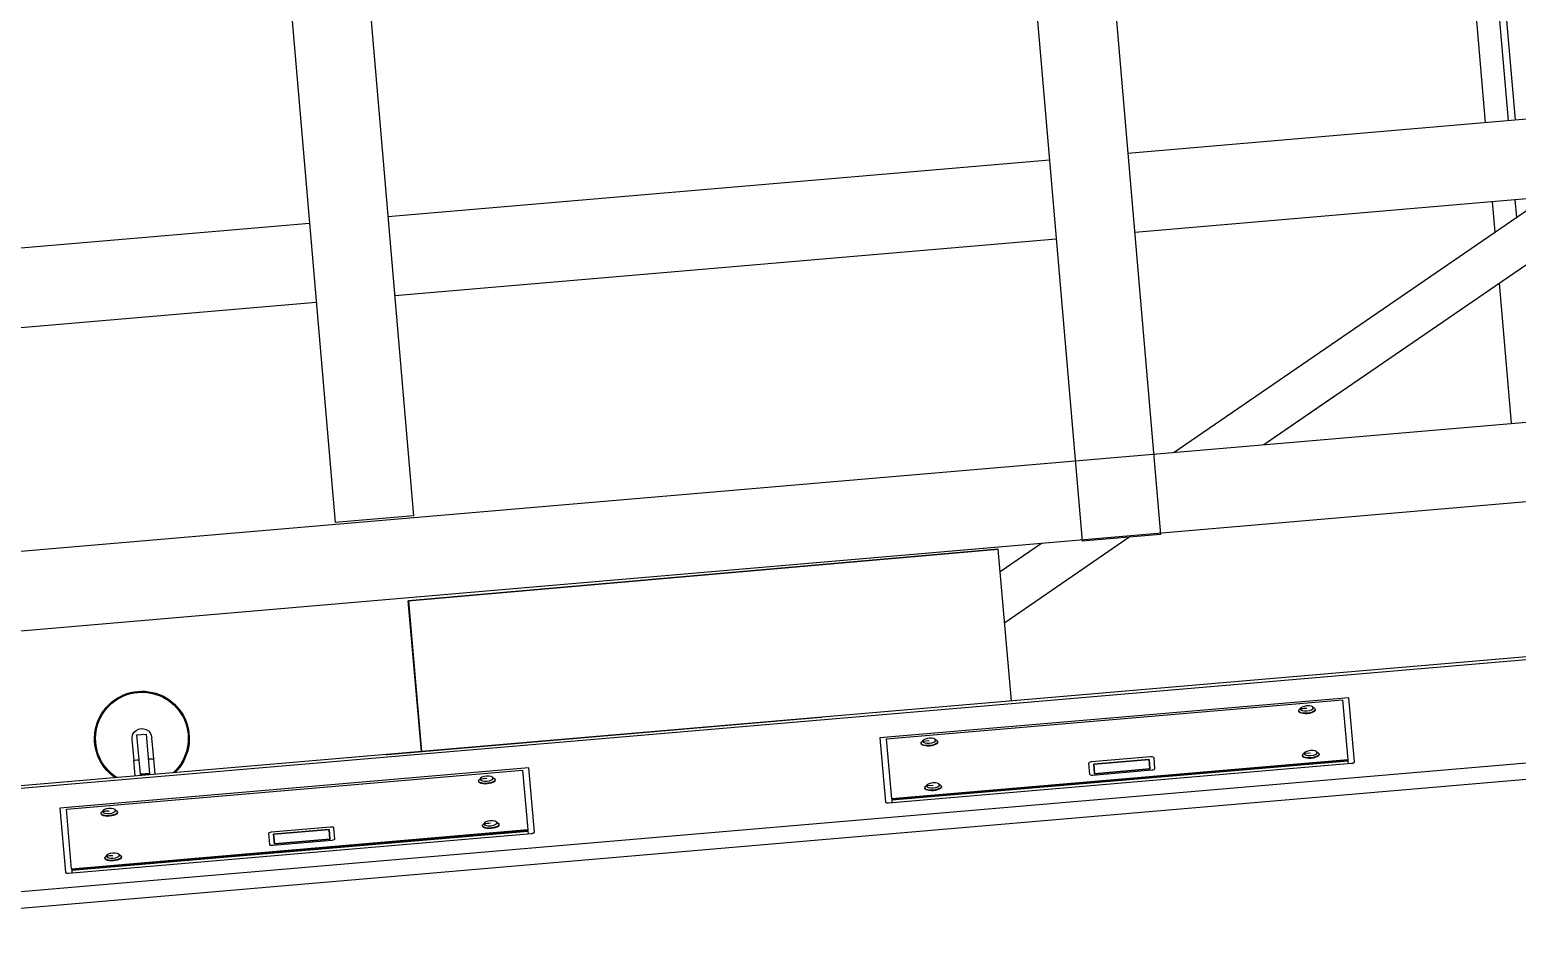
# Model space of a CAD drawing. Header units: millimetres. Extents: x 238021 to 250605, y -32596 to -9848.
# Drawn here: x 240898 to 243410, y -21811 to -20288 of the extents above; entities that cross this region are included whole.
import ezdxf

# ---------------------------------------------------------------- set-up
doc = ezdxf.new("R2010")
doc.units = ezdxf.units.MM
doc.header["$MEASUREMENT"] = 0
for name, color, linetype, true_color in [('Plan-0', 7, 'Continuous', 0xe7f0ff), ('Plan-PR-STEL-EQIP-PUMP_2_SEEPEX_BTVE70-24_100-18', 7, 'Continuous', 0x1111d0), ('Plan-UCD756', 7, 'Continuous', 0xe7f0ff)]:
    doc.layers.add(name, color=color, linetype=linetype, true_color=true_color)
for name, color, linetype in [('Plan-A-FLOR', 192, 'Continuous'), ('Plan-JIB', 6, 'Continuous'), ('Plan-MONO BEAM', 6, 'Continuous'), ('Plan-S-BEAM', 12, 'Continuous'), ('Plan-S-COLS', 52, 'Continuous')]:
    doc.layers.add(name, color=color, linetype=linetype)

# ---------------------------------------------------------------- blocks, each defined once
blk = doc.blocks.new('*U236')
at = {"layer": 'Plan-S-BEAM', "color": 0, "linetype": 'ByBlock', "lineweight": -2}
for p, q in [((241059.1, -16978.7), (241191.7, -16967.3)), ((241059.1, -16978.7), (241077.5, -17192.9)), ((241191.7, -16967.3), (241210, -17181.5)), ((241082.6, -17253), (241414, -21120.6)), ((241215.2, -17241.6), (241546.6, -21109.3)), ((241546.6, -21109.3), (241414, -21120.6))]:
    blk.add_line(p, q, dxfattribs=at)
blk = doc.blocks.new('*U243')
at = {"layer": 'Plan-S-BEAM', "color": 0, "linetype": 'ByBlock', "lineweight": -2}
for p, q in [((242319.6, -16997.1), (242452.1, -16985.7)), ((242319.6, -16997.1), (242327.2, -17085.9)), ((242452.1, -16985.7), (242459.7, -17074.5)), ((242332.4, -17146), (242675.6, -21152)), ((242464.9, -17134.6), (242808.2, -21140.7)), ((242808.2, -21140.7), (242675.6, -21152))]:
    blk.add_line(p, q, dxfattribs=at)
blk = doc.blocks.new('*U336')
at = {"layer": 'Plan-PR-STEL-EQIP-PUMP_2_SEEPEX_BTVE70-24_100-18', "color": 0, "linetype": 'ByBlock', "lineweight": -2}
for p, q in [((243283.6, -19141), (243394.9, -20441.6)), ((243295.5, -19139.9), (243406.9, -20440.6)), ((243357, -20444.8), (243245.7, -19144.2)), ((243372.9, -20630.1), (243368.4, -20578.3)), ((243406.4, -20575.1), (243409, -20605.4)), ((243400.5, -20952.9), (243380.2, -20716))]:
    blk.add_line(p, q, dxfattribs=at)
blk = doc.blocks.new('*U352')
at = {"layer": 'Plan-MONO BEAM', "color": 0, "linetype": 'ByBlock', "lineweight": -2}
for p, q in [((242753, -20496.5), (243869.4, -20401)), ((241503.2, -20603.5), (242620.5, -20507.9)), ((242764.4, -20630.1), (243880.9, -20534.5)), ((240252.9, -20710.6), (241370.7, -20614.9)), ((241514.7, -20737.1), (242631.9, -20641.4)), ((240264.4, -20844.1), (241382.2, -20748.4))]:
    blk.add_line(p, q, dxfattribs=at)
blk = doc.blocks.new('*U354')
at = {"layer": 'Plan-JIB', "color": 0, "linetype": 'ByBlock', "lineweight": -2}
for p, q in [((242831.1, -21001.7), (243459.8, -20570.5)), ((243467.1, -20569.9), (243507.5, -20628.7)), ((242982.6, -20988.8), (243507.5, -20628.7)), ((242544.8, -21289.1), (242754.4, -21145.3)), ((242537.3, -21203.3), (242607, -21155.4))]:
    blk.add_line(p, q, dxfattribs=at)
blk = doc.blocks.new('*U355')
at = {"layer": 'Plan-JIB', "color": 0, "linetype": 'ByBlock', "lineweight": -2}
for p, q in [((242982.6, -20988.8), (243104.9, -20904.9)), ((243104.9, -20904.9), (243106.7, -20903.7)), ((243106.7, -20903.7), (243106.7, -20903.7)), ((242544.8, -21289.1), (242754.4, -21145.3))]:
    blk.add_line(p, q, dxfattribs=at)
blk.add_ellipse((243102.1, -20900.7), major_axis=(-2.83, 4.12), ratio=0.467151, start_param=3.123921, end_param=3.141593, dxfattribs=at)
blk = doc.blocks.new('*U357')
at = {"layer": 'Plan-S-BEAM', "color": 0, "linetype": 'ByBlock', "lineweight": -2}
for p, q in [((238624.1, -21362.2), (246324.3, -20702.4)), ((238635.6, -21495.7), (246335.8, -20835.9))]:
    blk.add_line(p, q, dxfattribs=at)
blk = doc.blocks.new('*U362')
at = {"layer": 'Plan-S-COLS', "color": 0, "linetype": 'ByBlock', "lineweight": -2}
for p, q in [((241537.6, -21252.6), (242533.8, -21165.4)), ((242533.8, -21165.4), (242533.8, -21165.4)), ((241559.9, -21507), (241537.6, -21252.6))]:
    blk.add_line(p, q, dxfattribs=at)
blk = doc.blocks.new('*U363')
at = {"layer": 'Plan-A-FLOR', "color": 0, "linetype": 'ByBlock', "lineweight": -2}
for p, q in [((242534, -21165.4), (241537.8, -21252.6)), ((242556.4, -21421.8), (242534, -21165.4)), ((241537.8, -21252.6), (241560, -21507))]:
    blk.add_line(p, q, dxfattribs=at)
blk = doc.blocks.new('*U364')
at = {"layer": 'Plan-0', "color": 0, "linetype": 'ByBlock', "lineweight": -2}
for p, q in [((241078.9, -21479.1), (241095.6, -21477.7)), ((241101.3, -21544.3), (241095.6, -21477.7)), ((241071, -21486.7), (241074.1, -21522.6)), ((241078.9, -21479.1), (241084.6, -21545.7)), ((241107.7, -21519.7), (241104.6, -21483.8)), ((241076.3, -21548.5), (241074.1, -21522.6)), ((241109.9, -21545.6), (241107.7, -21519.7)), ((241084.6, -21545.7), (241101.3, -21544.3)), ((241084.6, -21545.7), (241084.6, -21546)), ((241084.6, -21546), (241086, -21545.9)), ((241099.9, -21544.5), (241086, -21545.7)), ((241086, -21545.7), (241086.1, -21547.7)), ((241099.9, -21544.7), (241101.3, -21544.5)), ((241100.1, -21546.5), (241099.9, -21544.5)), ((241101.3, -21544.5), (241101.3, -21544.3)), ((241346.4, -23221.1), (241338.7, -23131.9)), ((241128.1, -23239.7), (241120.4, -23150.6)), ((241348.3, -23243.5), (241346.4, -23221.1)), ((241128.1, -23239.7), (241130, -23262.2))]:
    blk.add_line(p, q, dxfattribs=at)
at = {"layer": 'Plan-0', "color": 0, "linetype": 'ByBlock', "lineweight": -2, "extrusion": (0, 0, -1)}
for centre, radius, start, end in [((-241087.8, -21485.3), 80, 85.1064, 225.9196), ((-241087.8, -21485.3), 80, 304.2931, 85.1064), ((-241087.8, -21485.3), 78.3, 302.7284, 85.1064), ((-241087.8, -21485.3), 78.3, 85.1064, 227.4843), ((-241087.8, -21485.2), 16.8, 355.1064, 175.1064), ((-241250.2, -23382.3), 170, 215.2224, 85.1064)]:
    blk.add_arc(centre, radius, start, end, dxfattribs=at)
at = {"layer": 'Plan-0', "color": 0, "linetype": 'ByBlock', "lineweight": -2, "extrusion": (0, 4.64036e-33, -1)}
blk.add_arc((-241250.2, -23382.3), 170, 85.1064, 134.9903, dxfattribs=at)
at = {"layer": 'Plan-0', "color": 0, "linetype": 'ByBlock', "lineweight": -2, "extrusion": (0, 0, -1)}
for centre, major_axis, ratio, start_param, end_param in [((241090.9, -21521.1), (-16.8, -1.4), 0.052336, 0, 1.050068), ((241090.9, -21521.1), (-16.8, -1.4), 0.052336, 2.091525, 3.141593), ((241237.2, -23230.4), (-109.2, -9.3), 0.5, 0, 3.141593)]:
    blk.add_ellipse(centre, major_axis=major_axis, ratio=ratio, start_param=start_param, end_param=end_param, dxfattribs=at)
blk = doc.blocks.new('*U369')
at = {"layer": 'Plan-UCD756', "color": 0, "linetype": 'ByBlock', "lineweight": -2}
for p, q in [((244640.5, -21243.3), (240661.1, -21584.1)), ((244640.9, -21248.1), (240661.5, -21588.8)), ((244655.8, -21421.4), (240676.3, -21762.1)), ((243126.3, -21416.4), (242334.2, -21484.2)), ((242345.3, -21485.8), (243115.5, -21419.9)), ((243115.5, -21419.9), (243124.2, -21521.2)), ((243135.5, -21524.7), (243126.3, -21416.4)), ((241502.1, -21512), (242234.4, -21449.3)), ((243041.3, -21438.4), (243041.4, -21439.3)), ((243044.9, -21433.6), (243042.3, -21436.2)), ((243064.9, -21431.9), (243067.9, -21434)), ((243069.2, -21436), (243069.3, -21436.9)), ((242334.2, -21484.2), (242343.4, -21592.5)), ((242354, -21587.1), (242345.3, -21485.8)), ((242403.7, -21493), (242403.7, -21493.9)), ((242407.2, -21488.2), (242404.7, -21490.8)), ((242417.4, -21489), (242406.4, -21490)), ((242427.2, -21486.5), (242430.2, -21488.6)), ((242431.5, -21490.6), (242431.6, -21491.5)), ((242348.6, -21594), (243130.7, -21527)), ((243124.2, -21521.2), (242354, -21587.1)), ((243124.3, -21522.1), (242354.1, -21588)), ((243124.3, -21522.1), (242354.1, -21588)), ((242354.2, -21589), (243124.4, -21523.1)), ((242688.5, -21545.8), (242686.9, -21526.7)), ((242691.7, -21524.3), (242791.3, -21515.7)), ((242691.7, -21524.8), (242691.7, -21524.3)), ((242695.1, -21528.4), (242788.7, -21520.4)), ((242788.7, -21520.4), (242695.1, -21528.4)), ((242696.5, -21544.7), (242695.1, -21528.4)), ((242695.1, -21528.4), (242696.5, -21544.7)), ((242788.7, -21520.4), (242790.1, -21536.7)), ((242790.1, -21536.7), (242788.7, -21520.4)), ((242791.4, -21516.3), (242791.3, -21515.7)), ((242796.5, -21517.3), (242798.1, -21536.4)), ((243047.8, -21513.8), (243047.9, -21514.7)), ((243051.3, -21509), (243048.8, -21511.6)), ((243061.5, -21509.8), (243050.5, -21510.8)), ((243071.4, -21507.3), (243074.3, -21509.4)), ((243075.7, -21511.4), (243075.8, -21512.3)), ((243124.2, -21521.2), (243124.3, -21522.1)), ((243124.4, -21523.1), (243124.3, -21522.1)), ((243124.4, -21523.1), (243124.7, -21527.5)), ((243585, -21541), (240678.7, -21789.8)), ((241741.3, -21535), (240949.2, -21602.8)), ((240960.4, -21604.4), (241730.6, -21538.4)), ((241659.9, -21552.2), (241657.4, -21554.8)), ((241670.1, -21553), (241659.1, -21553.9)), ((241680, -21550.5), (241682.9, -21552.6)), ((241730.6, -21538.4), (241739.3, -21639.7)), ((241750.6, -21643.3), (241741.3, -21535)), ((242793.3, -21538.8), (242693.7, -21547.4)), ((242790.1, -21536.7), (242696.5, -21544.7)), ((242696.5, -21544.7), (242790.1, -21536.7)), ((242696.5, -21545.2), (242696.5, -21544.7)), ((242696.5, -21544.7), (242696.5, -21545.2)), ((242790.1, -21536.7), (242790.2, -21537.2)), ((242790.2, -21537.2), (242790.1, -21536.7)), ((241656.4, -21557), (241656.5, -21557.9)), ((241684.3, -21554.6), (241684.4, -21555.5)), ((242410.1, -21568.4), (242410.2, -21569.3)), ((242413.7, -21563.6), (242411.1, -21566.2)), ((242423.8, -21564.4), (242412.9, -21565.4)), ((242433.7, -21561.9), (242436.6, -21564)), ((242438, -21566), (242438.1, -21566.9)), ((240949.2, -21602.8), (240958.5, -21711.1)), ((242354, -21587.1), (242354.1, -21588)), ((242354.1, -21588), (242354.2, -21589)), ((242354.2, -21589), (242354.5, -21593.4)), ((240969.1, -21705.7), (240960.4, -21604.4)), ((241018.7, -21611.6), (241018.8, -21612.5)), ((241022.3, -21606.8), (241019.7, -21609.4)), ((241042.3, -21605.1), (241045.2, -21607.2)), ((241046.6, -21609.2), (241046.7, -21610.1)), ((241666.4, -21627.6), (241663.9, -21630.2)), ((241686.4, -21625.9), (241689.4, -21628)), ((240963.6, -21712.5), (241745.8, -21645.6)), ((241739.3, -21639.7), (240969.1, -21705.7)), ((241739.3, -21640.7), (240969.2, -21706.6)), ((241739.3, -21640.7), (240969.2, -21706.6)), ((240969.2, -21707.6), (241739.4, -21641.6)), ((241303.6, -21664.4), (241301.9, -21645.3)), ((241306.8, -21642.8), (241406.4, -21634.3)), ((241306.8, -21643.4), (241306.8, -21642.8)), ((241310.1, -21647), (241403.8, -21639)), ((241403.8, -21639), (241310.1, -21647)), ((241311.5, -21663.3), (241310.1, -21647)), ((241310.1, -21647), (241311.5, -21663.3)), ((241403.8, -21639), (241405.2, -21655.3)), ((241405.2, -21655.3), (241403.8, -21639)), ((241406.4, -21634.8), (241406.4, -21634.3)), ((241411.5, -21635.9), (241413.2, -21655)), ((241662.8, -21632.4), (241662.9, -21633.3)), ((241690.7, -21630), (241690.8, -21630.9)), ((241739.3, -21639.7), (241739.3, -21640.7)), ((241739.4, -21641.6), (241739.3, -21640.7)), ((241739.4, -21641.6), (241739.8, -21646.1)), ((241408.4, -21657.4), (241308.7, -21665.9)), ((241405.2, -21655.3), (241311.5, -21663.3)), ((241311.5, -21663.3), (241405.2, -21655.3)), ((241311.6, -21663.8), (241311.5, -21663.3)), ((241311.5, -21663.3), (241311.6, -21663.8)), ((241405.2, -21655.3), (241405.2, -21655.8)), ((241405.2, -21655.8), (241405.2, -21655.3)), ((241025.2, -21687), (241025.3, -21687.9)), ((241028.7, -21682.2), (241026.2, -21684.8)), ((241048.8, -21680.5), (241051.7, -21682.6)), ((241053.1, -21684.6), (241053.2, -21685.5)), ((240969.1, -21705.7), (240969.2, -21706.6)), ((240969.2, -21706.6), (240969.2, -21707.6)), ((240969.2, -21707.6), (240969.6, -21712))]:
    blk.add_line(p, q, dxfattribs=at)
at = {"layer": 'Plan-UCD756', "color": 0, "linetype": 'ByBlock', "lineweight": -2, "extrusion": (0, 0, -1)}
for centre, start, end in [((-242236.1, -21469.2), 85.1064, 90.1409), ((-241503.8, -21531.9), 80.0718, 85.1064)]:
    blk.add_arc(centre, 20, start, end, dxfattribs=at)
at = {"layer": 'Plan-UCD756', "color": 0, "linetype": 'ByBlock', "lineweight": -2, "extrusion": (2.88946e-17, -3.37481e-16, -1)}
for centre, start_param, end_param in [((243055.3, -21437.2), 0, 3.557742), ((243055.3, -21437.2), 0, 3.557742), ((241039.1, -21685.8), 5.867036, 6.283185)]:
    blk.add_ellipse(centre, major_axis=(13.9, 1.2), ratio=0.374607, start_param=start_param, end_param=end_param, dxfattribs=at)
at = {"layer": 'Plan-UCD756', "color": 0, "linetype": 'ByBlock', "lineweight": -2, "extrusion": (0, 0, -1)}
for centre, major_axis, ratio, start_param, end_param in [((243055.4, -21438.1), (13.9, 1.2), 0.374607, 0, 3.141593), ((243055, -21434.4), (0.0000867, 0.0000074), 0.374607, 0, 6.283185), ((242417.6, -21491.8), (13.9, 1.2), 0.374607, 0, 3.557742), ((242417.6, -21491.8), (13.9, 1.2), 0.374607, 0, 3.557742), ((242417.4, -21489), (0.0000867, 0.0000074), 0.374607, 0, 6.283185), ((242417.6, -21491.8), (13.9, 1.2), 0.374607, 5.867036, 6.283185), ((242417.6, -21491.8), (13.9, 1.2), 0.374607, 5.867036, 6.283185), ((242691.9, -21526.3), (-4.98, -0.43), 0.404209, 0, 1.570796), ((242791.5, -21517.7), (-4.98, -0.43), 0.404209, 1.570796, 3.141593), ((243061.7, -21512.6), (13.9, 1.2), 0.374607, 0, 3.557742), ((243061.8, -21513.5), (13.9, 1.2), 0.374607, 0, 3.141593), ((243061.5, -21509.8), (0.0000867, 0.0000074), 0.374607, 0, 6.283185), ((243061.7, -21512.6), (13.9, 1.2), 0.374607, 5.867036, 6.283185), ((243061.7, -21512.6), (13.9, 1.2), 0.374607, 5.867036, 6.283185), ((241670.1, -21553), (0.0000867, 0.0000074), 0.374607, 0, 6.283185), ((241670.3, -21555.8), (13.9, 1.2), 0.374607, 5.867036, 6.283185), ((241670.3, -21555.8), (13.9, 1.2), 0.374607, 5.867036, 6.283185), ((242693.5, -21545.4), (-4.98, -0.43), 0.404209, 4.712389, 6.283185), ((242793.1, -21536.8), (-4.98, -0.43), 0.404209, -3.141593, -1.570796), ((241670.3, -21555.8), (13.9, 1.2), 0.374607, 0, 3.557742), ((241670.3, -21555.8), (13.9, 1.2), 0.374607, 0, 3.557742), ((241670.4, -21556.7), (13.9, 1.2), 0.374607, 0, 3.141593), ((242424.1, -21567.2), (13.9, 1.2), 0.374607, 0, 3.557742), ((242424.1, -21567.2), (13.9, 1.2), 0.374607, 0, 3.557742), ((242423.8, -21564.4), (0.0000867, 0.0000074), 0.374607, 0, 6.283185), ((242424.1, -21567.2), (13.9, 1.2), 0.374607, 5.867036, 6.283185), ((242424.1, -21567.2), (13.9, 1.2), 0.374607, 5.867036, 6.283185), ((241032.7, -21610.4), (13.9, 1.2), 0.374607, 0, 3.557742), ((241032.7, -21610.4), (13.9, 1.2), 0.374607, 0, 3.557742), ((241032.7, -21611.3), (13.9, 1.2), 0.374607, 0, 3.141593), ((241032.4, -21607.6), (0.0000867, 0.0000074), 0.374607, 0, 6.283185), ((241032.7, -21610.4), (13.9, 1.2), 0.374607, 5.867036, 6.283185), ((241032.7, -21610.4), (13.9, 1.2), 0.374607, 5.867036, 6.283185), ((241676.6, -21628.4), (0.0000867, 0.0000074), 0.374607, 0, 6.283185), ((241676.8, -21631.2), (13.9, 1.2), 0.374607, 5.867036, 6.283185), ((241676.8, -21631.2), (13.9, 1.2), 0.374607, 5.867036, 6.283185), ((241306.9, -21644.8), (-4.98, -0.43), 0.404209, 0, 1.570796), ((241406.6, -21636.3), (-4.98, -0.43), 0.404209, 1.570796, 3.141593), ((241676.8, -21631.2), (13.9, 1.2), 0.374607, 0, 3.557742), ((241676.9, -21632.1), (13.9, 1.2), 0.374607, 0, 3.141593), ((241308.6, -21663.9), (-4.98, -0.43), 0.404209, 4.712389, 6.283185), ((241408.2, -21655.4), (-4.98, -0.43), 0.404209, -3.141593, -1.570796), ((241039.1, -21685.8), (13.9, 1.2), 0.374607, 0, 3.557742), ((241039.1, -21685.8), (13.9, 1.2), 0.374607, 0, 3.557742), ((241039.2, -21686.7), (13.9, 1.2), 0.374607, 0, 3.141593), ((241038.9, -21683), (0.0000867, 0.0000074), 0.374607, 0, 6.283185)]:
    blk.add_ellipse(centre, major_axis=major_axis, ratio=ratio, start_param=start_param, end_param=end_param, dxfattribs=at)
for centre in [(243055, -21434.4), (243055, -21434.4), (242417.4, -21489), (242417.4, -21489), (243061.5, -21509.8), (243061.5, -21509.8), (241670.1, -21553), (241670.1, -21553), (242423.8, -21564.4), (242423.8, -21564.4), (241032.4, -21607.6), (241032.4, -21607.6), (241676.6, -21628.4), (241676.6, -21628.4), (241038.9, -21683), (241038.9, -21683)]:
    blk.add_ellipse(centre, major_axis=(11, 0.9), ratio=0.374607, dxfattribs=at)
at = {"layer": 'Plan-UCD756', "color": 0, "linetype": 'ByBlock', "lineweight": -2, "extrusion": (-2.88946e-17, 3.37481e-16, -1)}
for centre, start_param, end_param in [((243055.3, -21437.2), 5.867036, 6.283185), ((243055.3, -21437.2), 5.867036, 6.283185), ((243061.7, -21512.6), 0, 3.557742), ((241676.8, -21631.2), 0, 3.557742), ((241039.1, -21685.8), 5.867036, 6.283185)]:
    blk.add_ellipse(centre, major_axis=(13.9, 1.2), ratio=0.374607, start_param=start_param, end_param=end_param, dxfattribs=at)
at = {"layer": 'Plan-UCD756', "color": 0, "linetype": 'ByBlock', "lineweight": -2, "extrusion": (-2.8894e-17, 3.37474e-16, -1)}
for centre in [(242417.7, -21492.7), (242424.1, -21568.1)]:
    blk.add_ellipse(centre, major_axis=(13.9, 1.2), ratio=0.374607, start_param=0, end_param=3.141593, dxfattribs=at)
at = {"layer": 'Plan-UCD756', "color": 0, "linetype": 'ByBlock', "lineweight": -2}
for points, knots in [([(243055, -21434.4), (243055, -21434.4), (243055, -21434.4), (243055, -21434.4), (243055, -21434.4), (243054.9, -21434.4), (243054.9, -21434.4), (243054.2, -21434.5), (243053.5, -21434.6), (243052.8, -21434.6), (243049.9, -21434.9), (243047, -21435.1), (243044.1, -21435.4)], [-0.999984, -0.999984, -0.999984, -0.999984, -0.997653, -0.997653, -0.997653, -0.975226, -0.975226, -0.975226, -0.596185, -0.596185, -0.596185, 1.000016, 1.000016, 1.000016, 1.000016]), ([(243130.7, -21527), (243131.4, -21526.9), (243132, -21526.8), (243133.3, -21526.5), (243133.8, -21526.3), (243134.7, -21525.9), (243135, -21525.7), (243135.4, -21525.2), (243135.6, -21524.9), (243135.5, -21524.7)], [-0.6593213, -0.6593213, -0.6593213, -0.6593213, -0.5242391, -0.5242391, -0.3773225, -0.3773225, -0.1986373, -0.1986373, 0, 0, 0, 0]), ([(242343.4, -21592.5), (242343.5, -21592.8), (242343.6, -21593), (242344.1, -21593.4), (242344.5, -21593.6), (242345.5, -21593.8), (242346, -21593.9), (242347.2, -21594), (242347.9, -21594), (242348.6, -21594)], [-0.8397174, -0.8397174, -0.8397174, -0.8397174, -0.6041144, -0.6041144, -0.3940182, -0.3940182, -0.199772, -0.199772, 0, 0, 0, 0]), ([(241032.4, -21607.6), (241032.4, -21607.6), (241032.4, -21607.6), (241032.3, -21607.6), (241032.1, -21607.6), (241031.8, -21607.7), (241031.5, -21607.7), (241031.5, -21607.7), (241031.5, -21607.7), (241031.5, -21607.7), (241031.5, -21607.7), (241031.5, -21607.7), (241031.5, -21607.7), (241031.5, -21607.7), (241031.5, -21607.7), (241031.4, -21607.7), (241031.4, -21607.7), (241031.4, -21607.7), (241031.4, -21607.7), (241031.4, -21607.7), (241031.4, -21607.7), (241031.4, -21607.7), (241031.4, -21607.7), (241031.4, -21607.7), (241031.4, -21607.7), (241031.4, -21607.7), (241031.4, -21607.7), (241031.4, -21607.7), (241031.4, -21607.7), (241031.4, -21607.7), (241031.4, -21607.7), (241031.3, -21607.7), (241031.3, -21607.7), (241031.3, -21607.7), (241031.3, -21607.7), (241031.3, -21607.7), (241031.3, -21607.7), (241031.3, -21607.7), (241031.3, -21607.7), (241031.3, -21607.7), (241031.3, -21607.7), (241031.3, -21607.7), (241031.3, -21607.7), (241031.3, -21607.7), (241031.3, -21607.7), (241031.3, -21607.7), (241031.3, -21607.7), (241031.2, -21607.7), (241031.2, -21607.7), (241031.2, -21607.7), (241031.2, -21607.7), (241031.2, -21607.7), (241031.2, -21607.7), (241031.2, -21607.7), (241031.2, -21607.7), (241031.2, -21607.7), (241031.2, -21607.7), (241031.2, -21607.7), (241031.2, -21607.7), (241031.2, -21607.7), (241031.2, -21607.7), (241031.2, -21607.7), (241031.2, -21607.7), (241031.1, -21607.7), (241031.1, -21607.7), (241031.1, -21607.7), (241031.1, -21607.7), (241031.1, -21607.7), (241031.1, -21607.7), (241031.1, -21607.7), (241031.1, -21607.7), (241031.1, -21607.7), (241031.1, -21607.7), (241031.1, -21607.7), (241031.1, -21607.7), (241031.1, -21607.7), (241031.1, -21607.7), (241031.1, -21607.7), (241031.1, -21607.7), (241031, -21607.7), (241031, -21607.7), (241031, -21607.7), (241031, -21607.7), (241031, -21607.7), (241031, -21607.7), (241031, -21607.7), (241031, -21607.7), (241031, -21607.7), (241031, -21607.7), (241031, -21607.7), (241031, -21607.7), (241031, -21607.7), (241031, -21607.7), (241031, -21607.7), (241031, -21607.7), (241030.9, -21607.7), (241030.9, -21607.7), (241030.9, -21607.7), (241030.9, -21607.7), (241030.9, -21607.7), (241030.9, -21607.7), (241030.9, -21607.7), (241030.9, -21607.7), (241030.9, -21607.7), (241030.9, -21607.7), (241030.9, -21607.7), (241030.9, -21607.7), (241030.9, -21607.7), (241030.9, -21607.7), (241030.9, -21607.7), (241030.8, -21607.7), (241030.8, -21607.7), (241030.8, -21607.8), (241030.8, -21607.8), (241030.8, -21607.8), (241030.8, -21607.8), (241030.8, -21607.8), (241030.8, -21607.8), (241030.8, -21607.8), (241030.8, -21607.8), (241030.8, -21607.8), (241030.8, -21607.8), (241030.8, -21607.8), (241030.8, -21607.8), (241030.8, -21607.8), (241030.8, -21607.8), (241030.7, -21607.8), (241030.7, -21607.8), (241030.7, -21607.8), (241030.7, -21607.8), (241030.7, -21607.8), (241030.7, -21607.8), (241030.7, -21607.8), (241030.7, -21607.8), (241030.7, -21607.8), (241030.7, -21607.8), (241030.7, -21607.8), (241030.7, -21607.8), (241030.7, -21607.8), (241030.7, -21607.8), (241030.7, -21607.8), (241030.6, -21607.8), (241030.6, -21607.8), (241030.6, -21607.8), (241030.6, -21607.8), (241030.6, -21607.8), (241030.6, -21607.8), (241030.6, -21607.8), (241030.6, -21607.8), (241030.6, -21607.8), (241030.6, -21607.8), (241030.6, -21607.8), (241030.6, -21607.8), (241030.6, -21607.8), (241030.6, -21607.8), (241030.6, -21607.8), (241030.6, -21607.8), (241030.5, -21607.8), (241030.5, -21607.8), (241030.5, -21607.8), (241030.5, -21607.8), (241030.5, -21607.8), (241030.5, -21607.8), (241030.5, -21607.8), (241030.5, -21607.8), (241030.5, -21607.8), (241030.5, -21607.8), (241030.5, -21607.8), (241030.5, -21607.8), (241030.5, -21607.8), (241030.5, -21607.8), (241030.5, -21607.8), (241030.4, -21607.8), (241030.4, -21607.8), (241030.4, -21607.8), (241030.4, -21607.8), (241030.4, -21607.8), (241030.4, -21607.8), (241030.4, -21607.8), (241030.4, -21607.8), (241030.4, -21607.8), (241030.4, -21607.8), (241030.4, -21607.8), (241030.4, -21607.8), (241030.4, -21607.8), (241030.4, -21607.8), (241030.4, -21607.8), (241030.4, -21607.8), (241030.3, -21607.8), (241030.3, -21607.8), (241030.3, -21607.8), (241030.3, -21607.8), (241030.3, -21607.8), (241030.3, -21607.8), (241030.3, -21607.8), (241030.3, -21607.8), (241030.3, -21607.8), (241030.3, -21607.8), (241030.3, -21607.8), (241030.3, -21607.8), (241030.3, -21607.8), (241030.3, -21607.8), (241030.3, -21607.8), (241030.3, -21607.8), (241030.2, -21607.8), (241030.2, -21607.8), (241030.2, -21607.8), (241030.2, -21607.8), (241030.2, -21607.8), (241030.2, -21607.8), (241030.2, -21607.8), (241030.2, -21607.8), (241030.2, -21607.8), (241030.2, -21607.8), (241030.2, -21607.8), (241030.2, -21607.8), (241030.2, -21607.8), (241030.2, -21607.8), (241030.2, -21607.8), (241030.1, -21607.8), (241030.1, -21607.8), (241030.1, -21607.8), (241030.1, -21607.8), (241030.1, -21607.8), (241030.1, -21607.8), (241030.1, -21607.8), (241030.1, -21607.8), (241030.1, -21607.8), (241030.1, -21607.8), (241030.1, -21607.8), (241030.1, -21607.8), (241030.1, -21607.8), (241030.1, -21607.8), (241030.1, -21607.8), (241030.1, -21607.8), (241030, -21607.8), (241030, -21607.8), (241030, -21607.8), (241030, -21607.8), (241030, -21607.8), (241030, -21607.8), (241030, -21607.8), (241030, -21607.8), (241030, -21607.8), (241030, -21607.8), (241030, -21607.8), (241030, -21607.8), (241030, -21607.8), (241030, -21607.8), (241030, -21607.8), (241030, -21607.8), (241029.9, -21607.8), (241029.9, -21607.8), (241029.9, -21607.8), (241029.9, -21607.8), (241029.9, -21607.8), (241029.9, -21607.8), (241029.9, -21607.8), (241029.9, -21607.8), (241029.9, -21607.8), (241029.9, -21607.8), (241029.9, -21607.8), (241029.9, -21607.8), (241029.9, -21607.8), (241029.9, -21607.8), (241029.9, -21607.8), (241029.8, -21607.8), (241029.8, -21607.8), (241029.8, -21607.8), (241029.8, -21607.8), (241029.8, -21607.8), (241029.8, -21607.8), (241029.8, -21607.8), (241029.8, -21607.8), (241029.8, -21607.8), (241029.8, -21607.8), (241029.8, -21607.8), (241029.8, -21607.8), (241029.8, -21607.8), (241029.8, -21607.8), (241029.8, -21607.8), (241029.7, -21607.8), (241029.7, -21607.8), (241029.7, -21607.8), (241029.7, -21607.8), (241029.7, -21607.8), (241029.7, -21607.8), (241029.7, -21607.8), (241029.7, -21607.8), (241029.7, -21607.8), (241029.7, -21607.8), (241029.7, -21607.8), (241029.7, -21607.8), (241029.7, -21607.8), (241029.7, -21607.8), (241029.7, -21607.9), (241029.7, -21607.9), (241029.6, -21607.9), (241029.6, -21607.9), (241029.6, -21607.9), (241029.6, -21607.9), (241029.6, -21607.9), (241029.6, -21607.9), (241029.6, -21607.9), (241029.6, -21607.9), (241029.6, -21607.9), (241029.6, -21607.9), (241029.6, -21607.9), (241029.6, -21607.9), (241029.6, -21607.9), (241029.6, -21607.9), (241029.6, -21607.9), (241029.5, -21607.9), (241029.5, -21607.9), (241029.5, -21607.9), (241029.5, -21607.9), (241029.5, -21607.9), (241029.5, -21607.9), (241029.5, -21607.9), (241029.5, -21607.9), (241029.5, -21607.9), (241029.5, -21607.9), (241029.5, -21607.9), (241029.5, -21607.9), (241029.5, -21607.9), (241029.5, -21607.9), (241029.5, -21607.9), (241029.4, -21607.9), (241029.4, -21607.9), (241029.4, -21607.9), (241029.4, -21607.9), (241029.4, -21607.9), (241029.4, -21607.9), (241029.4, -21607.9), (241029.4, -21607.9), (241029.4, -21607.9), (241029.4, -21607.9), (241029.4, -21607.9), (241029.4, -21607.9), (241029.4, -21607.9), (241029.4, -21607.9), (241029.4, -21607.9), (241029.3, -21607.9), (241029.3, -21607.9), (241029.3, -21607.9), (241029.3, -21607.9), (241029.3, -21607.9), (241029.3, -21607.9), (241029.3, -21607.9), (241029.3, -21607.9), (241029.3, -21607.9), (241029.3, -21607.9), (241029.3, -21607.9), (241029.3, -21607.9), (241029.3, -21607.9), (241029.3, -21607.9), (241029.3, -21607.9), (241029.3, -21607.9), (241029.2, -21607.9), (241029.2, -21607.9), (241029.2, -21607.9), (241029.2, -21607.9), (241029.2, -21607.9), (241029.2, -21607.9), (241029.2, -21607.9), (241029.2, -21607.9), (241029.2, -21607.9), (241029.2, -21607.9), (241029.2, -21607.9), (241029.2, -21607.9), (241029.2, -21607.9), (241029.2, -21607.9), (241029.2, -21607.9), (241029.1, -21607.9), (241029.1, -21607.9), (241029.1, -21607.9), (241029.1, -21607.9), (241029.1, -21607.9), (241029.1, -21607.9), (241029.1, -21607.9), (241029.1, -21607.9), (241029.1, -21607.9), (241029.1, -21607.9), (241029.1, -21607.9), (241029.1, -21607.9), (241029.1, -21607.9), (241029.1, -21607.9), (241029.1, -21607.9), (241029, -21607.9), (241029, -21607.9), (241029, -21607.9), (241029, -21607.9), (241029, -21607.9), (241029, -21607.9), (241029, -21607.9), (241029, -21607.9), (241029, -21607.9), (241029, -21607.9), (241029, -21607.9), (241029, -21607.9), (241029, -21607.9), (241029, -21607.9), (241029, -21607.9), (241028.9, -21607.9), (241028.9, -21607.9), (241028.9, -21607.9), (241028.9, -21607.9), (241028.9, -21607.9), (241028.9, -21607.9), (241028.9, -21607.9), (241028.9, -21607.9), (241028.9, -21607.9), (241028.9, -21607.9), (241028.9, -21607.9), (241028.9, -21607.9), (241028.9, -21607.9), (241028.9, -21607.9), (241028.9, -21607.9), (241028.8, -21607.9), (241028.8, -21607.9), (241028.8, -21607.9), (241028.8, -21607.9), (241028.8, -21607.9), (241028.8, -21607.9), (241028.8, -21607.9), (241028.8, -21607.9), (241028.8, -21607.9), (241028.8, -21607.9), (241028.8, -21607.9), (241028.8, -21607.9), (241028.8, -21607.9), (241028.8, -21607.9), (241028.8, -21607.9), (241028.7, -21607.9), (241028.7, -21607.9), (241028.7, -21607.9), (241028.7, -21607.9), (241028.7, -21607.9), (241028.7, -21607.9), (241028.7, -21607.9), (241028.7, -21607.9), (241028.7, -21607.9), (241028.7, -21607.9), (241028.7, -21607.9), (241028.7, -21607.9), (241028.7, -21607.9), (241028.7, -21607.9), (241028.7, -21607.9), (241028.7, -21607.9), (241028.6, -21607.9), (241028.6, -21607.9), (241028.6, -21607.9), (241028.6, -21607.9), (241028.6, -21607.9), (241028.6, -21607.9), (241028.6, -21607.9), (241028.6, -21607.9), (241028.6, -21607.9), (241028.6, -21607.9), (241028.6, -21607.9), (241028.6, -21607.9), (241028.6, -21607.9), (241028.6, -21607.9), (241028.6, -21607.9), (241028.5, -21607.9), (241028.5, -21607.9), (241028.5, -21607.9), (241028.5, -21607.9), (241028.5, -21607.9), (241028.5, -21607.9), (241028.5, -21607.9), (241028.5, -21607.9), (241028.5, -21607.9), (241028.5, -21607.9), (241028.5, -21607.9), (241028.5, -21608), (241028.5, -21608), (241028.5, -21608), (241028.5, -21608), (241028.4, -21608), (241028.4, -21608), (241028.4, -21608), (241028.4, -21608), (241028.4, -21608), (241028.4, -21608), (241028.4, -21608), (241028.4, -21608), (241028.4, -21608), (241028.4, -21608), (241028.4, -21608), (241028.4, -21608), (241028.4, -21608), (241028.4, -21608), (241028.4, -21608), (241028.3, -21608), (241028.3, -21608), (241028.3, -21608), (241028.3, -21608), (241028.3, -21608), (241028.3, -21608), (241028.3, -21608), (241028.3, -21608), (241028.3, -21608), (241028.3, -21608), (241028.3, -21608), (241028.3, -21608), (241028.3, -21608), (241028.3, -21608), (241028.3, -21608), (241028.2, -21608), (241028.2, -21608), (241026, -21608.2), (241023.7, -21608.4), (241021.5, -21608.5)], [-0.999984, -0.999984, -0.999984, -0.999984, -0.983909, -0.983909, -0.983909, -0.83076, -0.83076, -0.83076, -0.827359, -0.827359, -0.827359, -0.823957, -0.823957, -0.823957, -0.820552, -0.820552, -0.820552, -0.817145, -0.817145, -0.817145, -0.813736, -0.813736, -0.813736, -0.810324, -0.810324, -0.810324, -0.806911, -0.806911, -0.806911, -0.803495, -0.803495, -0.803495, -0.800078, -0.800078, -0.800078, -0.796658, -0.796658, -0.796658, -0.793236, -0.793236, -0.793236, -0.789812, -0.789812, -0.789812, -0.786385, -0.786385, -0.786385, -0.782956, -0.782956, -0.782956, -0.779525, -0.779525, -0.779525, -0.776092, -0.776092, -0.776092, -0.772656, -0.772656, -0.772656, -0.769217, -0.769217, -0.769217, -0.765776, -0.765776, -0.765776, -0.762333, -0.762333, -0.762333, -0.758887, -0.758887, -0.758887, -0.755438, -0.755438, -0.755438, -0.751986, -0.751986, -0.751986, -0.748531, -0.748531, -0.748531, -0.745073, -0.745073, -0.745073, -0.741612, -0.741612, -0.741612, -0.738148, -0.738148, -0.738148, -0.734681, -0.734681, -0.734681, -0.731209, -0.731209, -0.731209, -0.727735, -0.727735, -0.727735, -0.724256, -0.724256, -0.724256, -0.720773, -0.720773, -0.720773, -0.717286, -0.717286, -0.717286, -0.713795, -0.713795, -0.713795, -0.7103, -0.7103, -0.7103, -0.706799, -0.706799, -0.706799, -0.703294, -0.703294, -0.703294, -0.699784, -0.699784, -0.699784, -0.696269, -0.696269, -0.696269, -0.692748, -0.692748, -0.692748, -0.689221, -0.689221, -0.689221, -0.685689, -0.685689, -0.685689, -0.68215, -0.68215, -0.68215, -0.678606, -0.678606, -0.678606, -0.675054, -0.675054, -0.675054, -0.671497, -0.671497, -0.671497, -0.667932, -0.667932, -0.667932, -0.664361, -0.664361, -0.664361, -0.660783, -0.660783, -0.660783, -0.657198, -0.657198, -0.657198, -0.653605, -0.653605, -0.653605, -0.650005, -0.650005, -0.650005, -0.646398, -0.646398, -0.646398, -0.642784, -0.642784, -0.642784, -0.639162, -0.639162, -0.639162, -0.635725, -0.635725, -0.635725, -0.632287, -0.632287, -0.632287, -0.628849, -0.628849, -0.628849, -0.6254, -0.6254, -0.6254, -0.621949, -0.621949, -0.621949, -0.618499, -0.618499, -0.618499, -0.615047, -0.615047, -0.615047, -0.611595, -0.611595, -0.611595, -0.608142, -0.608142, -0.608142, -0.604562, -0.604562, -0.604562, -0.601108, -0.601108, -0.601108, -0.597517, -0.597517, -0.597517, -0.594071, -0.594071, -0.594071, -0.590615, -0.590615, -0.590615, -0.587115, -0.587115, -0.587115, -0.583516, -0.583516, -0.583516, -0.580058, -0.580058, -0.580058, -0.576608, -0.576608, -0.576608, -0.573158, -0.573158, -0.573158, -0.569556, -0.569556, -0.569556, -0.565977, -0.565977, -0.565977, -0.562583, -0.562583, -0.562583, -0.558812, -0.558812, -0.558812, -0.555413, -0.555413, -0.555413, -0.552011, -0.552011, -0.552011, -0.548607, -0.548607, -0.548607, -0.545271, -0.545271, -0.545271, -0.541688, -0.541688, -0.541688, -0.538104, -0.538104, -0.538104, -0.53452, -0.53452, -0.53452, -0.530936, -0.530936, -0.530936, -0.527351, -0.527351, -0.527351, -0.523765, -0.523765, -0.523765, -0.520179, -0.520179, -0.520179, -0.516592, -0.516592, -0.516592, -0.513016, -0.513016, -0.513016, -0.509439, -0.509439, -0.509439, -0.505859, -0.505859, -0.505859, -0.502277, -0.502277, -0.502277, -0.498694, -0.498694, -0.498694, -0.495108, -0.495108, -0.495108, -0.491521, -0.491521, -0.491521, -0.487932, -0.487932, -0.487932, -0.484342, -0.484342, -0.484342, -0.48075, -0.48075, -0.48075, -0.477157, -0.477157, -0.477157, -0.473564, -0.473564, -0.473564, -0.46997, -0.46997, -0.46997, -0.466376, -0.466376, -0.466376, -0.462781, -0.462781, -0.462781, -0.459185, -0.459185, -0.459185, -0.455589, -0.455589, -0.455589, -0.451993, -0.451993, -0.451993, -0.448396, -0.448396, -0.448396, -0.444798, -0.444798, -0.444798, -0.4412, -0.4412, -0.4412, -0.437601, -0.437601, -0.437601, -0.434001, -0.434001, -0.434001, -0.430401, -0.430401, -0.430401, -0.426801, -0.426801, -0.426801, -0.4232, -0.4232, -0.4232, -0.419598, -0.419598, -0.419598, -0.415996, -0.415996, -0.415996, -0.412393, -0.412393, -0.412393, -0.40879, -0.40879, -0.40879, -0.405186, -0.405186, -0.405186, -0.401582, -0.401582, -0.401582, -0.397977, -0.397977, -0.397977, -0.394371, -0.394371, -0.394371, -0.390765, -0.390765, -0.390765, -0.387158, -0.387158, -0.387158, -0.383551, -0.383551, -0.383551, -0.379943, -0.379943, -0.379943, -0.376335, -0.376335, -0.376335, -0.372726, -0.372726, -0.372726, -0.369116, -0.369116, -0.369116, -0.365506, -0.365506, -0.365506, -0.361895, -0.361895, -0.361895, -0.358284, -0.358284, -0.358284, -0.354672, -0.354672, -0.354672, -0.351059, -0.351059, -0.351059, -0.347446, -0.347446, -0.347446, -0.343832, -0.343832, -0.343832, -0.340218, -0.340218, -0.340218, -0.336603, -0.336603, -0.336603, -0.332987, -0.332987, -0.332987, -0.329371, -0.329371, -0.329371, -0.325754, -0.325754, -0.325754, -0.322137, -0.322137, -0.322137, -0.318519, -0.318519, -0.318519, -0.3149, -0.3149, -0.3149, -0.311281, -0.311281, -0.311281, -0.307661, -0.307661, -0.307661, -0.304041, -0.304041, -0.304041, -0.30042, -0.30042, -0.30042, -0.296798, -0.296798, -0.296798, -0.293176, -0.293176, -0.293176, -0.289553, -0.289553, -0.289553, -0.28593, -0.28593, -0.28593, -0.282306, -0.282306, -0.282306, -0.278681, -0.278681, -0.278681, -0.275055, -0.275055, -0.275055, -0.271429, -0.271429, -0.271429, -0.267803, -0.267803, -0.267803, -0.264175, -0.264175, -0.264175, -0.260547, -0.260547, -0.260547, -0.256919, -0.256919, -0.256919, -0.25329, -0.25329, -0.25329, -0.24966, -0.24966, -0.24966, -0.246029, -0.246029, -0.246029, -0.242398, -0.242398, -0.242398, -0.238766, -0.238766, -0.238766, -0.235134, -0.235134, -0.235134, 1.000016, 1.000016, 1.000016, 1.000016]), ([(241745.8, -21645.6), (241746.4, -21645.5), (241747.1, -21645.4), (241748.3, -21645.1), (241748.9, -21644.9), (241749.7, -21644.5), (241750.1, -21644.3), (241750.5, -21643.8), (241750.6, -21643.5), (241750.6, -21643.3)], [-0.6593196, -0.6593196, -0.6593196, -0.6593196, -0.5242382, -0.5242382, -0.3773222, -0.3773222, -0.1986373, -0.1986373, 0, 0, 0, 0]), ([(241038.9, -21683), (241038.9, -21683), (241038.9, -21683), (241038.8, -21683), (241038.6, -21683), (241038.4, -21683), (241038.2, -21683.1), (241034.8, -21683.4), (241031.4, -21683.6), (241027.9, -21683.9)], [-0.999984, -0.999984, -0.999984, -0.999984, -0.992899, -0.992899, -0.992899, -0.875727, -0.875727, -0.875727, 1.000016, 1.000016, 1.000016, 1.000016]), ([(240958.5, -21711.1), (240958.5, -21711.3), (240958.7, -21711.6), (240959.2, -21712), (240959.6, -21712.1), (240960.5, -21712.4), (240961.1, -21712.5), (240962.3, -21712.6), (240963, -21712.6), (240963.6, -21712.5)], [-0.8397161, -0.8397161, -0.8397161, -0.8397161, -0.6041139, -0.6041139, -0.3940181, -0.3940181, -0.1997719, -0.1997719, 0, 0, 0, 0])]:
    blk.add_open_spline(points, degree=3, knots=knots, dxfattribs=at)
blk.add_open_spline([(241676.6, -21628.4), (241672.9, -21628.7), (241669.3, -21629), (241665.6, -21629.3)], degree=3, dxfattribs=at)

msp = doc.modelspace()

# ---------------------------------------------------------------- block references
at = {"layer": 'Plan-0'}
msp.add_blockref('*U364', (0, 0), dxfattribs=at)
at = {"layer": 'Plan-A-FLOR'}
msp.add_blockref('*U363', (0, 0), dxfattribs=at)
at = {"layer": 'Plan-JIB'}
for name in ['*U354', '*U355']:
    msp.add_blockref(name, (0, 0), dxfattribs=at)
at = {"layer": 'Plan-MONO BEAM'}
msp.add_blockref('*U352', (0, 0), dxfattribs=at)
at = {"layer": 'Plan-PR-STEL-EQIP-PUMP_2_SEEPEX_BTVE70-24_100-18'}
msp.add_blockref('*U336', (0, 0), dxfattribs=at)
at = {"layer": 'Plan-S-BEAM'}
for name in ['*U236', '*U243', '*U357']:
    msp.add_blockref(name, (0, 0), dxfattribs=at)
at = {"layer": 'Plan-S-COLS'}
msp.add_blockref('*U362', (0, 0), dxfattribs=at)
at = {"layer": 'Plan-UCD756'}
msp.add_blockref('*U369', (0, 0), dxfattribs=at)

doc.saveas('drawing.dxf')
